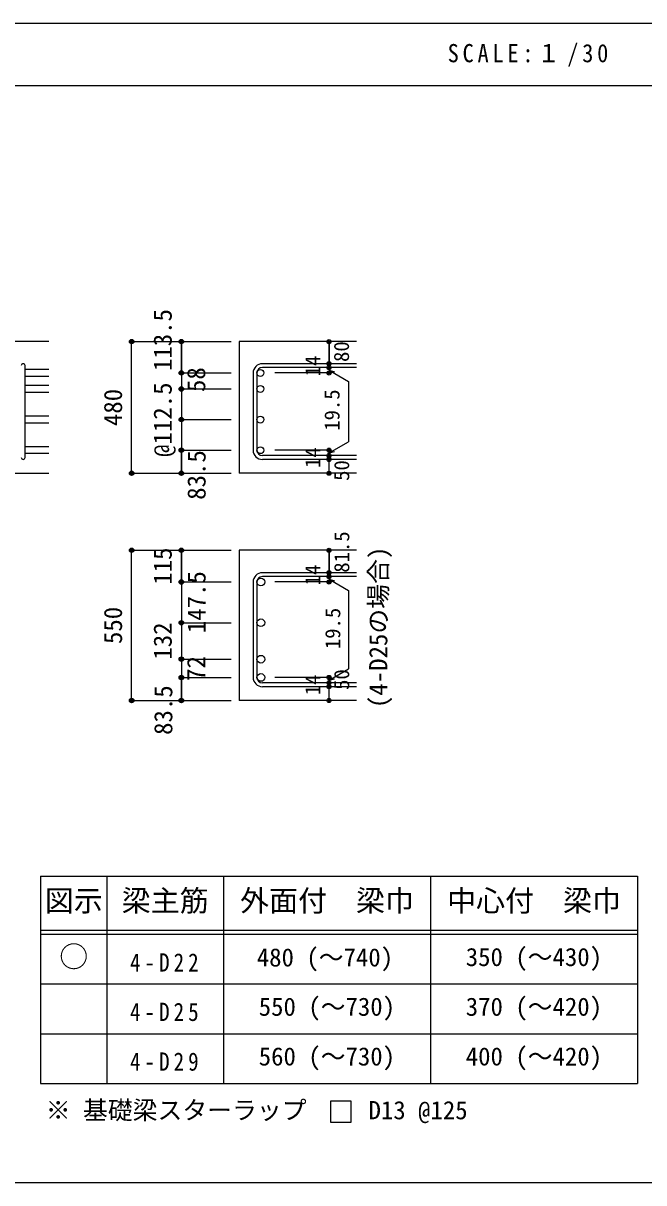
# Model space of a CAD drawing. Units: millimetres at full size, sheet at 1:30, with parts at other scales. Extents: x -5973 to 5954, y -4195 to 4201.
# Drawn here: x 1384 to 3633, y 3 to 4201 of the extents above; entities that cross this region are included whole.
import ezdxf
from ezdxf.enums import TextEntityAlignment as Align

# ---------------------------------------------------------------- set-up
doc = ezdxf.new("R2010")
doc.units = ezdxf.units.MM
doc.header["$LTSCALE"] = 30
doc.header["$PDMODE"] = 32
doc.header["$PDSIZE"] = 15
for name, color, linetype in [('0-1', 2, 'Continuous'), ('0-5', 7, 'Continuous'), ('0-6', 7, 'Continuous'), ('0-7', 4, 'Continuous'), ('0-D', 4, 'Continuous'), ('6-7_文字', 7, 'Continuous'), ('6-E_枠', 7, 'Continuous'), ('F-0_枠', 6, 'Continuous')]:
    doc.layers.add(name, color=color, linetype=linetype)
doc.styles.add('ＭＳ ゴシック', font='')
doc.styles.get('ＭＳ ゴシック').set_extended_font_data('MS Gothic')

msp = doc.modelspace()

# ---------------------------------------------------------------- linework, layer by layer
at = {"layer": '0-1'}
for p, q in [((1477.44, 3048.3), (27.44, 3048.3)), ((2592.44, 3048.3), (2167.44, 3048.3)), ((2167.44, 3048.3), (2167.44, 2571.8)), ((1077.44, 2571.8), (1477.44, 2571.8)), ((2592.44, 2571.8), (2167.44, 2571.8)), ((2592.44, 2293.01), (2167.44, 2293.01)), ((2167.44, 2293.01), (2167.44, 1749.01)), ((2592.44, 1749.01), (2167.44, 1749.01))]:
    msp.add_line(p, q, dxfattribs=at)
at = {"layer": '0-5', "color": 4}
for p, q in [((1957.44, 3048.3), (1957.44, 2934.87)), ((1957.44, 2934.87), (1957.44, 2876.87)), ((1957.44, 2876.87), (1957.44, 2655.3)), ((1957.44, 2293.01), (1957.44, 2179.59)), ((1957.44, 2179.59), (1957.44, 2121.59)), ((1957.44, 2121.59), (1957.44, 1832.51))]:
    msp.add_line(p, q, dxfattribs=at)
at = {"layer": '0-5'}
for p, q in [((1477.44, 2947.37), (1391.44, 2947.37)), ((1477.44, 2922.37), (1391.44, 2922.37)), ((1477.44, 2889.37), (1391.44, 2889.37)), ((1477.44, 2864.37), (1391.44, 2864.37)), ((1477.44, 2778.58), (1391.44, 2778.58)), ((1477.44, 2753.58), (1391.44, 2753.58)), ((1477.44, 2667.8), (1391.44, 2667.8)), ((1477.44, 2642.8), (1391.44, 2642.8))]:
    msp.add_line(p, q, dxfattribs=at)
at = {"layer": '0-5', "color": 3}
for centre, radius in [((2243.94, 2934.87), 12.5), ((2243.94, 2876.87), 12.5), ((2243.94, 2766.08), 12.5), ((2243.94, 2655.3), 12.5), ((2245.44, 2178.09), 14), ((2245.44, 2030.51), 14), ((2245.44, 1898.51), 14), ((2245.44, 1832.51), 14)]:
    msp.add_circle(centre, radius, dxfattribs=at)
at = {"layer": '0-5'}
for p in [(1957.44, 3048.3), (1957.44, 2934.87), (1957.44, 2876.87), (1957.44, 2766.08), (1957.44, 2655.3), (1957.44, 2293.01), (1957.44, 2178.09), (1957.44, 2030.51), (1957.44, 1898.51), (1957.44, 1832.51)]:
    msp.add_point(p, dxfattribs=at)
at = {"layer": '0-6'}
for p, q in [((1391.44, 2628.8), (1391.44, 2961.37)), ((2592.44, 2968.37), (2250.94, 2968.37)), ((2592.44, 2954.37), (2250.94, 2954.37)), ((2217.44, 2934.87), (2217.44, 2655.3)), ((2231.44, 2934.87), (2231.44, 2655.3)), ((2592.44, 2635.8), (2250.94, 2635.8)), ((2592.44, 2621.8), (2250.94, 2621.8)), ((2592.44, 2211.59), (2250.94, 2211.59)), ((2592.44, 2197.59), (2250.94, 2197.59)), ((2217.44, 2178.09), (2217.44, 1832.51)), ((2231.44, 2178.09), (2231.44, 1832.51)), ((2592.44, 1813.01), (2250.94, 1813.01)), ((2592.44, 1799.01), (2250.94, 1799.01))]:
    msp.add_line(p, q, dxfattribs=at)
for centre, radius, start, end in [((1384.44, 2961.37), 7, 0, 180), ((2250.94, 2934.87), 33.5, 90, 180), ((2250.94, 2934.87), 19.5, 90, 180), ((2250.94, 2655.3), 33.5, 180, 270), ((2250.94, 2655.3), 19.5, 180, 270), ((1384.44, 2628.8), 7, 180, 0), ((2250.94, 2178.09), 33.5, 90, 180), ((2250.94, 2178.09), 19.5, 90, 180), ((2250.94, 1832.51), 33.5, 180, 270), ((2250.94, 1832.51), 19.5, 180, 270)]:
    msp.add_arc(centre, radius, start, end, dxfattribs=at)
at = {"layer": '0-D'}
for p, q in [((1777.44, 2571.8), (1777.44, 3048.3)), ((1777.44, 3048.3), (1957.44, 3048.3)), ((1777.44, 3048.3), (1957.44, 3048.3)), ((1777.44, 2571.8), (1777.44, 3048.3)), ((1957.44, 3048.3), (2137.44, 3048.3)), ((1957.44, 3048.3), (2137.44, 3048.3)), ((1957.44, 3048.3), (1957.44, 2934.87)), ((1957.44, 2934.87), (1957.44, 3048.3)), ((2492.44, 2954.37), (2492.44, 2968.37)), ((2492.44, 2954.37), (2492.44, 2934.87)), ((2492.44, 2944.62), (2511.76, 2939.44)), ((2492.44, 2944.62), (2562.5, 2904.17)), ((1957.44, 2934.87), (2137.44, 2934.87)), ((1957.44, 2934.87), (1957.44, 2854.8)), ((1957.44, 2934.87), (2137.44, 2934.87)), ((2492.44, 2934.87), (2296.35, 2934.87)), ((2562.5, 2904.17), (2562.5, 2686)), ((1957.44, 2876.87), (2137.44, 2876.87)), ((1957.44, 2854.8), (1957.44, 2655.3)), ((1957.44, 2766.08), (2137.44, 2766.08)), ((1957.44, 2655.3), (2137.44, 2655.3)), ((1957.44, 2655.3), (1957.44, 2571.8)), ((1957.44, 2571.8), (1957.44, 2655.3)), ((2492.44, 2655.3), (2296.35, 2655.3)), ((2492.44, 2645.55), (2562.5, 2686)), ((2492.44, 2635.8), (2492.44, 2655.3)), ((2492.44, 2645.55), (2511.76, 2650.73)), ((2492.44, 2621.8), (2492.44, 2635.8)), ((2492.44, 2571.8), (2492.44, 2621.8)), ((1777.44, 2571.8), (1957.44, 2571.8)), ((1957.44, 2571.8), (2137.44, 2571.8)), ((1777.44, 2293.01), (1957.44, 2293.01)), ((1777.44, 2293.01), (1957.44, 2293.01)), ((1777.44, 1749.01), (1777.44, 2293.01)), ((1777.44, 1749.01), (1777.44, 2293.01)), ((1957.44, 2293.01), (2137.44, 2293.01)), ((1957.44, 2293.01), (2137.44, 2293.01)), ((2492.44, 2197.59), (2492.44, 2211.59)), ((2492.44, 2197.59), (2492.44, 2178.09)), ((2492.44, 2187.84), (2511.76, 2182.66)), ((2492.44, 2187.84), (2562.5, 2147.39)), ((1957.44, 2179.59), (1957.44, 2099.52)), ((1957.44, 2178.09), (2137.44, 2178.09)), ((1957.44, 2178.09), (2137.44, 2178.09)), ((2492.44, 2178.09), (2296.35, 2178.09)), ((2562.5, 2147.39), (2562.5, 1863.21)), ((1957.44, 2099.52), (1957.44, 1832.51)), ((1957.44, 2030.51), (2137.44, 2030.51)), ((1957.44, 2030.51), (1957.44, 1832.51)), ((1957.44, 1898.51), (2137.44, 1898.51)), ((2492.44, 1822.76), (2562.5, 1863.21)), ((1957.44, 1832.51), (2137.44, 1832.51)), ((1957.44, 1832.51), (1957.44, 1749.01)), ((1957.44, 1749.01), (1957.44, 1832.51)), ((2492.44, 1832.51), (2296.35, 1832.51)), ((2492.44, 1813.01), (2492.44, 1832.51)), ((2492.44, 1822.76), (2511.76, 1827.94)), ((2492.44, 1799.01), (2492.44, 1813.01)), ((2492.44, 1749.01), (2492.44, 1799.01)), ((1777.44, 1749.01), (1957.44, 1749.01)), ((1957.44, 1749.01), (2137.44, 1749.01))]:
    msp.add_line(p, q, dxfattribs=at)
for points in [[(2492.44, 3048.3), (2492.44, 2968.37), (2492.44, 3048.3)], [(1957.44, 2293.01), (1957.44, 2179.59), (1957.44, 2293.01)], [(1957.44, 2293.01), (1957.44, 2178.09), (1957.44, 2030.51)], [(2492.44, 2293.01), (2492.44, 2211.59), (2492.44, 2293.01)]]:
    msp.add_lwpolyline(points, dxfattribs=at)
for centre, radius in [((1777.44, 3048.3), 8), ((1777.44, 3048.3), 7.2), ((1777.44, 3048.3), 6.4), ((1777.44, 3048.3), 5.6), ((1777.44, 3048.3), 4.8), ((1777.44, 3048.3), 4), ((1777.44, 3048.3), 3.2), ((1777.44, 3048.3), 2.4), ((1777.44, 3048.3), 1.6), ((1777.44, 3048.3), 0.8), ((1957.44, 3048.3), 8), ((1957.44, 3048.3), 7.2), ((1957.44, 3048.3), 6.4), ((1957.44, 3048.3), 5.6), ((1957.44, 3048.3), 4.8), ((1957.44, 3048.3), 4), ((1957.44, 3048.3), 3.2), ((1957.44, 3048.3), 2.4), ((1957.44, 3048.3), 1.6), ((1957.44, 3048.3), 0.8), ((2492.44, 3048.3), 4), ((2492.44, 3048.3), 3.6), ((2492.44, 3048.3), 3.2), ((2492.44, 3048.3), 2.8), ((2492.44, 3048.3), 2.4), ((2492.44, 3048.3), 2), ((2492.44, 3048.3), 1.6), ((2492.44, 3048.3), 1.2), ((2492.44, 3048.3), 0.8), ((2492.44, 3048.3), 0.4), ((1957.44, 2934.87), 8), ((1957.44, 2934.87), 7.2), ((1957.44, 2934.87), 6.4), ((1957.44, 2934.87), 5.6), ((1957.44, 2934.87), 4.8), ((1957.44, 2934.87), 4), ((2492.44, 2968.37), 4), ((2492.44, 2954.37), 4), ((2492.44, 2934.87), 4), ((2492.44, 2968.37), 3.6), ((2492.44, 2954.37), 3.6), ((2492.44, 2968.37), 3.2), ((2492.44, 2954.37), 3.2), ((2492.44, 2968.37), 2.8), ((2492.44, 2954.37), 2.8), ((2492.44, 2968.37), 2.4), ((2492.44, 2954.37), 2.4), ((2492.44, 2968.37), 2), ((2492.44, 2954.37), 2), ((2492.44, 2968.37), 1.6), ((2492.44, 2954.37), 1.6), ((2492.44, 2968.37), 1.2), ((2492.44, 2954.37), 1.2), ((2492.44, 2968.37), 0.8), ((2492.44, 2954.37), 0.8), ((2492.44, 2968.37), 0.4), ((2492.44, 2954.37), 0.4), ((1957.44, 2934.87), 3.2), ((1957.44, 2934.87), 2.4), ((1957.44, 2934.87), 1.6), ((1957.44, 2934.87), 0.8), ((2492.44, 2934.87), 3.6), ((2492.44, 2934.87), 3.2), ((2492.44, 2934.87), 2.8), ((2492.44, 2934.87), 2.4), ((2492.44, 2934.87), 2), ((2492.44, 2934.87), 1.6), ((2492.44, 2934.87), 1.2), ((2492.44, 2934.87), 0.8), ((2492.44, 2934.87), 0.4), ((1957.44, 2876.87), 8), ((1957.44, 2876.87), 7.2), ((1957.44, 2876.87), 6.4), ((1957.44, 2876.87), 5.6), ((1957.44, 2876.87), 4.8), ((1957.44, 2876.87), 4), ((1957.44, 2876.87), 3.2), ((1957.44, 2876.87), 2.4), ((1957.44, 2876.87), 1.6), ((1957.44, 2876.87), 0.8), ((1957.44, 2766.08), 8), ((1957.44, 2766.08), 7.2), ((1957.44, 2766.08), 6.4), ((1957.44, 2766.08), 5.6), ((1957.44, 2766.08), 4.8), ((1957.44, 2766.08), 4), ((1957.44, 2766.08), 3.2), ((1957.44, 2766.08), 2.4), ((1957.44, 2766.08), 1.6), ((1957.44, 2766.08), 0.8), ((1957.44, 2655.3), 8), ((1957.44, 2655.3), 7.2), ((1957.44, 2655.3), 6.4), ((1957.44, 2655.3), 5.6), ((1957.44, 2655.3), 4.8), ((1957.44, 2655.3), 4), ((1957.44, 2655.3), 3.2), ((1957.44, 2655.3), 2.4), ((1957.44, 2655.3), 1.6), ((1957.44, 2655.3), 0.8), ((2492.44, 2655.3), 4), ((2492.44, 2655.3), 3.6), ((2492.44, 2655.3), 3.2), ((2492.44, 2655.3), 2.8), ((2492.44, 2655.3), 2.4), ((2492.44, 2655.3), 2), ((2492.44, 2655.3), 1.6), ((2492.44, 2655.3), 1.2), ((2492.44, 2655.3), 0.8), ((2492.44, 2655.3), 0.4), ((2492.44, 2635.8), 4), ((2492.44, 2621.8), 4), ((2492.44, 2635.8), 3.6), ((2492.44, 2621.8), 3.6), ((2492.44, 2635.8), 3.2), ((2492.44, 2621.8), 3.2), ((2492.44, 2635.8), 2.8), ((2492.44, 2621.8), 2.8), ((2492.44, 2635.8), 2.4), ((2492.44, 2621.8), 2.4), ((2492.44, 2635.8), 2), ((2492.44, 2621.8), 2), ((2492.44, 2635.8), 1.6), ((2492.44, 2621.8), 1.6), ((2492.44, 2635.8), 1.2), ((2492.44, 2621.8), 1.2), ((2492.44, 2635.8), 0.8), ((2492.44, 2621.8), 0.8), ((2492.44, 2635.8), 0.4), ((2492.44, 2621.8), 0.4), ((1777.44, 2571.8), 8), ((1777.44, 2571.8), 7.2), ((1777.44, 2571.8), 6.4), ((1777.44, 2571.8), 5.6), ((1777.44, 2571.8), 4.8), ((1777.44, 2571.8), 4), ((1777.44, 2571.8), 3.2), ((1777.44, 2571.8), 2.4), ((1777.44, 2571.8), 1.6), ((1777.44, 2571.8), 0.8), ((1957.44, 2571.8), 8), ((1957.44, 2571.8), 7.2), ((1957.44, 2571.8), 6.4), ((1957.44, 2571.8), 5.6), ((1957.44, 2571.8), 4.8), ((1957.44, 2571.8), 4), ((1957.44, 2571.8), 3.2), ((1957.44, 2571.8), 2.4), ((1957.44, 2571.8), 1.6), ((1957.44, 2571.8), 0.8), ((2492.44, 2571.8), 4), ((2492.44, 2571.8), 3.6), ((2492.44, 2571.8), 3.2), ((2492.44, 2571.8), 2.8), ((2492.44, 2571.8), 2.4), ((2492.44, 2571.8), 2), ((2492.44, 2571.8), 1.6), ((2492.44, 2571.8), 1.2), ((2492.44, 2571.8), 0.8), ((2492.44, 2571.8), 0.4), ((1777.44, 2293.01), 8), ((1777.44, 2293.01), 7.2), ((1777.44, 2293.01), 6.4), ((1777.44, 2293.01), 5.6), ((1777.44, 2293.01), 4.8), ((1777.44, 2293.01), 4), ((1777.44, 2293.01), 3.2), ((1777.44, 2293.01), 2.4), ((1777.44, 2293.01), 1.6), ((1777.44, 2293.01), 0.8), ((1957.44, 2293.01), 8), ((1957.44, 2293.01), 7.2), ((1957.44, 2293.01), 6.4), ((1957.44, 2293.01), 5.6), ((1957.44, 2293.01), 4.8), ((1957.44, 2293.01), 4), ((1957.44, 2293.01), 3.2), ((1957.44, 2293.01), 2.4), ((1957.44, 2293.01), 1.6), ((1957.44, 2293.01), 0.8), ((2492.44, 2293.01), 4), ((2492.44, 2293.01), 3.6), ((2492.44, 2293.01), 3.2), ((2492.44, 2293.01), 2.8), ((2492.44, 2293.01), 2.4), ((2492.44, 2293.01), 2), ((2492.44, 2293.01), 1.6), ((2492.44, 2293.01), 1.2), ((2492.44, 2293.01), 0.8), ((2492.44, 2293.01), 0.4), ((1957.44, 2178.09), 8), ((1957.44, 2178.09), 7.2), ((1957.44, 2178.09), 6.4), ((1957.44, 2178.09), 5.6), ((2492.44, 2211.59), 4), ((2492.44, 2197.59), 4), ((2492.44, 2211.59), 3.6), ((2492.44, 2197.59), 3.6), ((2492.44, 2211.59), 3.2), ((2492.44, 2197.59), 3.2), ((2492.44, 2211.59), 2.8), ((2492.44, 2197.59), 2.8), ((2492.44, 2211.59), 2.4), ((2492.44, 2197.59), 2.4), ((2492.44, 2211.59), 2), ((2492.44, 2197.59), 2), ((2492.44, 2211.59), 1.6), ((2492.44, 2197.59), 1.6), ((2492.44, 2211.59), 1.2), ((2492.44, 2197.59), 1.2), ((2492.44, 2211.59), 0.8), ((2492.44, 2197.59), 0.8), ((2492.44, 2211.59), 0.4), ((2492.44, 2197.59), 0.4), ((1957.44, 2178.09), 4.8), ((1957.44, 2178.09), 4), ((1957.44, 2178.09), 3.2), ((1957.44, 2178.09), 2.4), ((1957.44, 2178.09), 1.6), ((1957.44, 2178.09), 0.8), ((2492.44, 2178.09), 4), ((2492.44, 2178.09), 3.6), ((2492.44, 2178.09), 3.2), ((2492.44, 2178.09), 2.8), ((2492.44, 2178.09), 2.4), ((2492.44, 2178.09), 2), ((2492.44, 2178.09), 1.6), ((2492.44, 2178.09), 1.2), ((2492.44, 2178.09), 0.8), ((2492.44, 2178.09), 0.4), ((1957.44, 2030.51), 8), ((1957.44, 2030.51), 7.2), ((1957.44, 2030.51), 6.4), ((1957.44, 2030.51), 5.6), ((1957.44, 2030.51), 4.8), ((1957.44, 2030.51), 4), ((1957.44, 2030.51), 3.2), ((1957.44, 2030.51), 2.4), ((1957.44, 2030.51), 1.6), ((1957.44, 2030.51), 0.8), ((1957.44, 1898.51), 8), ((1957.44, 1898.51), 7.2), ((1957.44, 1898.51), 6.4), ((1957.44, 1898.51), 5.6), ((1957.44, 1898.51), 4.8), ((1957.44, 1898.51), 4), ((1957.44, 1898.51), 3.2), ((1957.44, 1898.51), 2.4), ((1957.44, 1898.51), 1.6), ((1957.44, 1898.51), 0.8), ((1957.44, 1832.51), 8), ((1957.44, 1832.51), 7.2), ((1957.44, 1832.51), 6.4), ((1957.44, 1832.51), 5.6), ((1957.44, 1832.51), 4.8), ((1957.44, 1832.51), 4), ((1957.44, 1832.51), 3.2), ((1957.44, 1832.51), 2.4), ((1957.44, 1832.51), 1.6), ((1957.44, 1832.51), 0.8), ((2492.44, 1832.51), 4), ((2492.44, 1813.01), 4), ((2492.44, 1832.51), 3.6), ((2492.44, 1813.01), 3.6), ((2492.44, 1832.51), 3.2), ((2492.44, 1813.01), 3.2), ((2492.44, 1832.51), 2.8), ((2492.44, 1813.01), 2.8), ((2492.44, 1832.51), 2.4), ((2492.44, 1813.01), 2.4), ((2492.44, 1832.51), 2), ((2492.44, 1813.01), 2), ((2492.44, 1832.51), 1.6), ((2492.44, 1813.01), 1.6), ((2492.44, 1832.51), 1.2), ((2492.44, 1813.01), 1.2), ((2492.44, 1832.51), 0.8), ((2492.44, 1813.01), 0.8), ((2492.44, 1832.51), 0.4), ((2492.44, 1813.01), 0.4), ((2492.44, 1799.01), 4), ((2492.44, 1799.01), 3.6), ((2492.44, 1799.01), 3.2), ((2492.44, 1799.01), 2.8), ((2492.44, 1799.01), 2.4), ((2492.44, 1799.01), 2), ((2492.44, 1799.01), 1.6), ((2492.44, 1799.01), 1.2), ((2492.44, 1799.01), 0.8), ((2492.44, 1799.01), 0.4), ((1777.44, 1749.01), 8), ((1777.44, 1749.01), 7.2), ((1777.44, 1749.01), 6.4), ((1777.44, 1749.01), 5.6), ((1777.44, 1749.01), 4.8), ((1777.44, 1749.01), 4), ((1777.44, 1749.01), 3.2), ((1777.44, 1749.01), 2.4), ((1777.44, 1749.01), 1.6), ((1777.44, 1749.01), 0.8), ((1957.44, 1749.01), 8), ((1957.44, 1749.01), 7.2), ((1957.44, 1749.01), 6.4), ((1957.44, 1749.01), 5.6), ((1957.44, 1749.01), 4.8), ((1957.44, 1749.01), 4), ((1957.44, 1749.01), 3.2), ((1957.44, 1749.01), 2.4), ((1957.44, 1749.01), 1.6), ((1957.44, 1749.01), 0.8), ((2492.44, 1749.01), 4), ((2492.44, 1749.01), 3.6), ((2492.44, 1749.01), 3.2), ((2492.44, 1749.01), 2.8), ((2492.44, 1749.01), 2.4), ((2492.44, 1749.01), 2), ((2492.44, 1749.01), 1.6), ((2492.44, 1749.01), 1.2), ((2492.44, 1749.01), 0.8), ((2492.44, 1749.01), 0.4)]:
    msp.add_circle(centre, radius, dxfattribs=at)
at = {"layer": '0-D', "color": 7}
for p in [(1777.44, 3048.3), (1957.44, 3048.3), (2492.44, 3048.3), (1957.44, 2934.87), (2492.44, 2968.37), (2492.44, 2954.37), (2492.44, 2934.87), (1957.44, 2876.87), (1957.44, 2766.08), (1957.44, 2655.3), (2492.44, 2655.3), (2492.44, 2655.3), (2492.44, 2635.8), (2492.44, 2621.8), (1777.44, 2571.8), (1957.44, 2571.8), (2492.44, 2571.8), (1777.44, 2293.01), (1957.44, 2293.01), (2492.44, 2293.01), (1957.44, 2178.09), (2492.44, 2211.59), (2492.44, 2197.59), (2492.44, 2178.09), (1957.44, 2030.51), (1957.44, 1898.51), (1957.44, 1832.51), (2492.44, 1832.51), (2492.44, 1813.01), (2492.44, 1799.01), (1777.44, 1749.01), (1957.44, 1749.01), (2492.44, 1749.01)]:
    msp.add_point(p, dxfattribs=at)
at = {"layer": '6-7_文字'}
msp.add_lwpolyline([(2497.69, 222.99), (2572.69, 222.99), (2572.69, 297.99), (2497.69, 297.99)], close=True, dxfattribs=at)
at = {"layer": '6-E_枠', "color": 3}
for p, q in [((1447.71, 1112.77), (1447.71, 362.77)), ((1447.71, 1112.77), (3610.24, 1112.77)), ((3610.24, 1112.77), (3610.24, 362.77)), ((1447.71, 362.77), (3610.24, 362.77))]:
    msp.add_line(p, q, dxfattribs=at)
at = {"layer": '6-E_枠'}
for p, q in [((1687.71, 1112.77), (1687.71, 362.77)), ((2110.24, 1112.77), (2110.24, 362.77)), ((2860.24, 1112.77), (2860.24, 362.77)), ((1447.71, 917.77), (3610.24, 917.77)), ((1447.71, 902.77), (3610.24, 902.77)), ((1447.71, 722.77), (3610.24, 722.77)), ((1447.71, 542.77), (3610.24, 542.77))]:
    msp.add_line(p, q, dxfattribs=at)
at = {"layer": 'F-0_枠'}
msp.add_line((-5972.88, 4201.15), (5954.1, 4201.15), dxfattribs=at)
at = {"layer": 'F-0_枠', "color": 2}
for p, q in [((-5972.88, 3976.15), (3723.6, 3976.15)), ((3723.6, 2.95), (-5972.88, 2.95))]:
    msp.add_line(p, q, dxfattribs=at)

# ---------------------------------------------------------------- texts
at = {"layer": '0-7', "color": 7, "style": 'ＭＳ ゴシック'}
msp.add_text('(4-D25の場合)', height=65.98, rotation=90, dxfattribs=at).set_placement((2723.51, 1721.68), align=Align.BOTTOM_LEFT)
at = {"layer": '0-D', "style": 'ＭＳ ゴシック'}
for s, height, p in [('113.5', 65.98, (1942.44, 2941.87)), ('80', 54.99, (2581.33, 2974.71)), ('14', 54.99, (2477.21, 2922.94)), ('58', 65.98, (2063.82, 2865.83)), ('480', 65.98, (1762.44, 2742.55)), ('@112.5', 65.98, (1942.44, 2631.08)), ('19.5', 54.99, (2547.14, 2725.74)), ('83.5', 65.98, (2065.08, 2475.6)), ('14', 54.99, (2477.18, 2591.12)), ('50', 54.99, (2582.18, 2544.23)), ('81.5', 54.99, (2582.39, 2211.85)), ('115', 65.98, (1942.44, 2168.05)), ('14', 54.99, (2477.21, 2166.15)), ('147.5', 65.98, (2065.01, 1992.93)), ('550', 65.98, (1762.44, 1953.51)), ('19.5', 54.99, (2549.8, 1935.11)), ('132', 65.98, (1942.44, 1897.01)), ('72', 65.98, (2063.63, 1820.15)), ('50', 54.99, (2582.18, 1787.44)), ('14', 54.99, (2477.18, 1768.34)), ('83.5', 65.98, (1944.6, 1624.49))]:
    msp.add_text(s, height=height, rotation=90, dxfattribs=at).set_placement(p, align=Align.BOTTOM_LEFT)
at = {"layer": '6-7_文字', "color": 2, "style": 'ＭＳ ゴシック'}
for s, p in [('図示', (1462.71, 962.77)), ('梁主筋', (1741.48, 962.77)), ('外面付\u3000梁巾', (2170.24, 962.77)), ('中心付\u3000梁巾', (2920.24, 962.77)), ('○', (1515.21, 760.27))]:
    msp.add_text(s, height=76.98, dxfattribs=at).set_placement(p, align=Align.BOTTOM_LEFT)
at = {"layer": '6-7_文字', "style": 'ＭＳ ゴシック'}
for s, p in [('480 (～740)', (2230.71, 766.27)), ('350 (～430)', (2987.74, 767.77)), ('550 (～730)', (2237.74, 587.77)), ('370 (～420)', (2987.74, 587.77)), ('560 (～730)', (2237.74, 407.77)), ('400 (～420)', (2987.74, 407.77)), ('※ 基礎梁スターラップ     D13 @125', (1466.27, 213.19))]:
    msp.add_text(s, height=65.98, dxfattribs=at).set_placement(p, align=Align.BOTTOM_LEFT)
at = {"layer": '6-7_文字', "color": 2, "insert": (2922.26, 4043.65), "char_height": 65.98, "attachment_point": 7, "style": 'ＭＳ ゴシック'}
msp.add_mtext('\\T1.34;\\W0.9;SCALE:１/30', dxfattribs=at)
at = {"layer": '6-7_文字', "char_height": 65.98, "attachment_point": 7, "style": 'ＭＳ ゴシック'}
for s, insert in [('\\T1.38;\\W0.85;4-D22', (1771.48, 767.77)), ('\\T1.38;\\W0.85;4-D25', (1771.48, 587.77)), ('\\T1.38;\\W0.85;4-D29', (1771.48, 407.77))]:
    msp.add_mtext(s, dxfattribs=dict(at, insert=insert))

doc.saveas('drawing.dxf')
